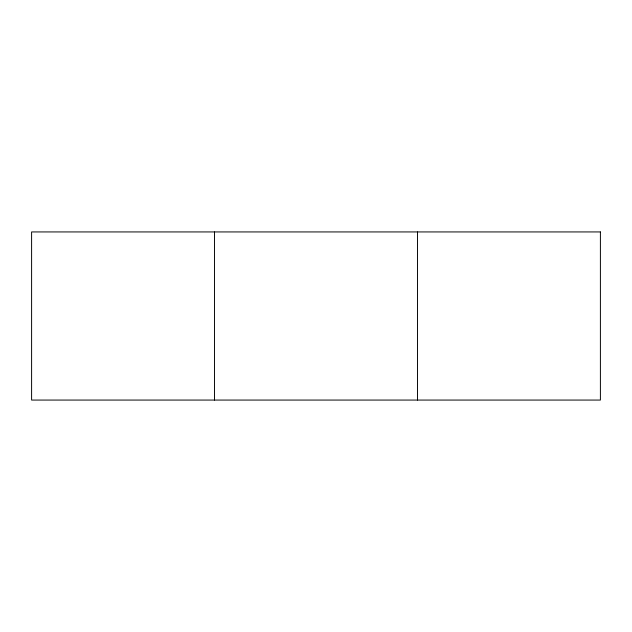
<?xml version="1.0" encoding="UTF-8"?>
<svg xmlns="http://www.w3.org/2000/svg" width="632" height="632" viewBox="0 0 632 632"><rect width="100%" height="100%" fill="white"/><g stroke="black" fill="none" stroke-linecap="round" stroke-linejoin="round"><path stroke-width="0.95" d="M417.523 231.936L417.523 400.064M214.477 231.936L214.477 400.064M600.4 231.936L31.6 231.936L31.6 400.064L600.4 400.064L600.4 231.936"/></g></svg>
